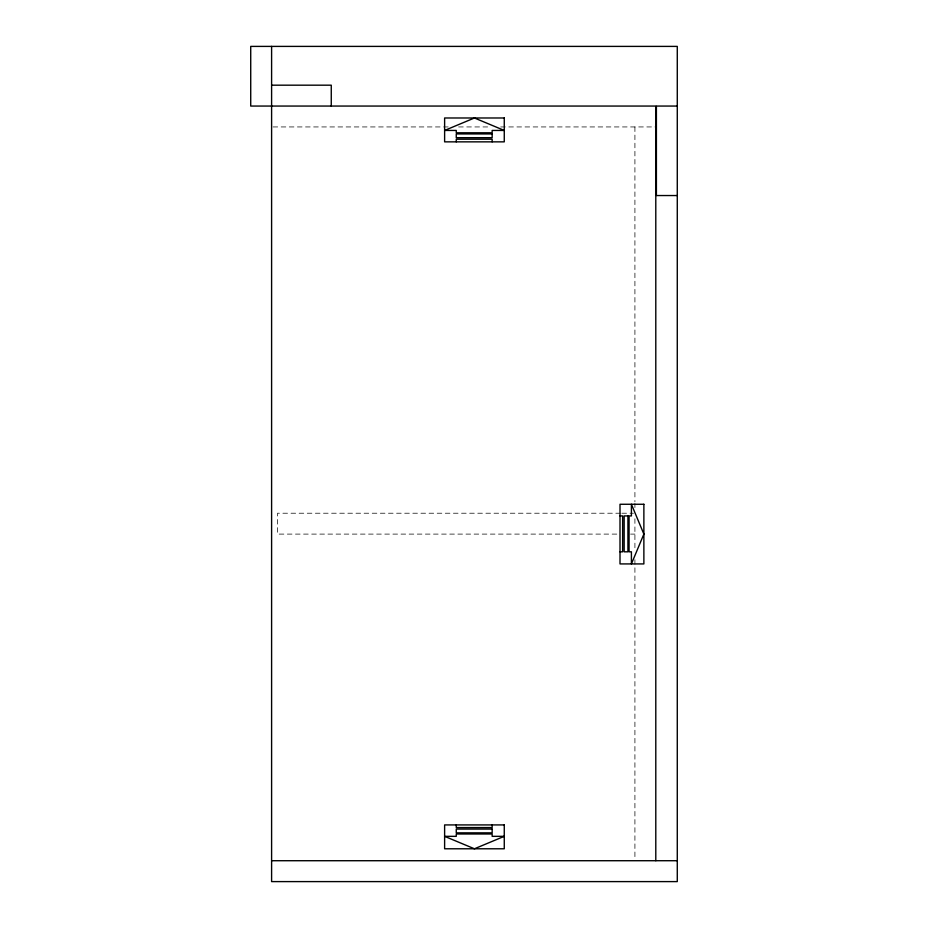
<?xml version="1.0" encoding="UTF-8"?>
<svg xmlns="http://www.w3.org/2000/svg" width="928" height="928" viewBox="0 0 928 928"><rect width="100%" height="100%" fill="white"/><g stroke="black" fill="none" stroke-linecap="round" stroke-linejoin="round"><path stroke-width="0.7" stroke-dasharray="4.64 3.48" d="M273.052 126.939L448.479 126.939M458.629 126.939L490.518 126.939M500.668 126.939L655.794 126.939M620.449 513.219L277.576 513.219L277.576 534.099L617.561 534.099M621.899 513.219L633.476 513.219M630.576 534.099L634.914 534.099M634.914 126.939L634.914 501.793M634.914 503.231L634.914 507.581M634.914 518.787L634.914 549.55M634.914 559.677L634.914 859.27"/><path stroke-width="1.39" d="M271.602 85.179L331.261 85.179L331.261 106.059M677.278 106.059L656.398 106.059L656.398 195.541L677.278 195.541M620.008 515.922L622.642 515.922L622.642 551.812L620.008 551.812M271.602 860.72L677.278 860.72M655.794 860.72L655.794 106.059L250.722 106.059L250.722 46.4L677.278 46.4L677.278 881.6L271.602 881.6L271.602 46.4M492.153 141.856L492.153 139.212L456.263 139.212L456.263 141.856M492.153 824.922L492.153 827.567L456.263 827.567L456.263 824.922M643.87 534.099L631.411 563.922L631.411 551.812L629.068 551.812L629.068 515.922L631.411 515.922L631.411 504.264L643.87 534.099M474.44 117.984L444.616 130.442L456.263 130.442L456.263 132.797L492.153 132.797L492.153 130.442L504.264 130.442L474.44 117.984M504.264 836.337L474.44 848.784L444.616 836.337L456.263 836.337L456.263 833.982L492.153 833.982L492.153 836.337L504.264 836.337M504.264 117.984L444.616 117.984L444.616 141.856L504.264 141.856L504.264 117.984M492.153 133.922L456.263 133.922L456.263 137.704L492.153 137.704L492.153 133.922M643.87 504.264L620.008 504.264L620.008 563.922L643.87 563.922L643.87 504.264M627.931 515.922L624.15 515.922L624.15 551.812L627.931 551.812L627.931 515.922M504.264 824.922L444.616 824.922L444.616 848.784L504.264 848.784L504.264 824.922M492.153 829.075L456.263 829.075L456.263 832.857L492.153 832.857L492.153 829.075"/></g></svg>
